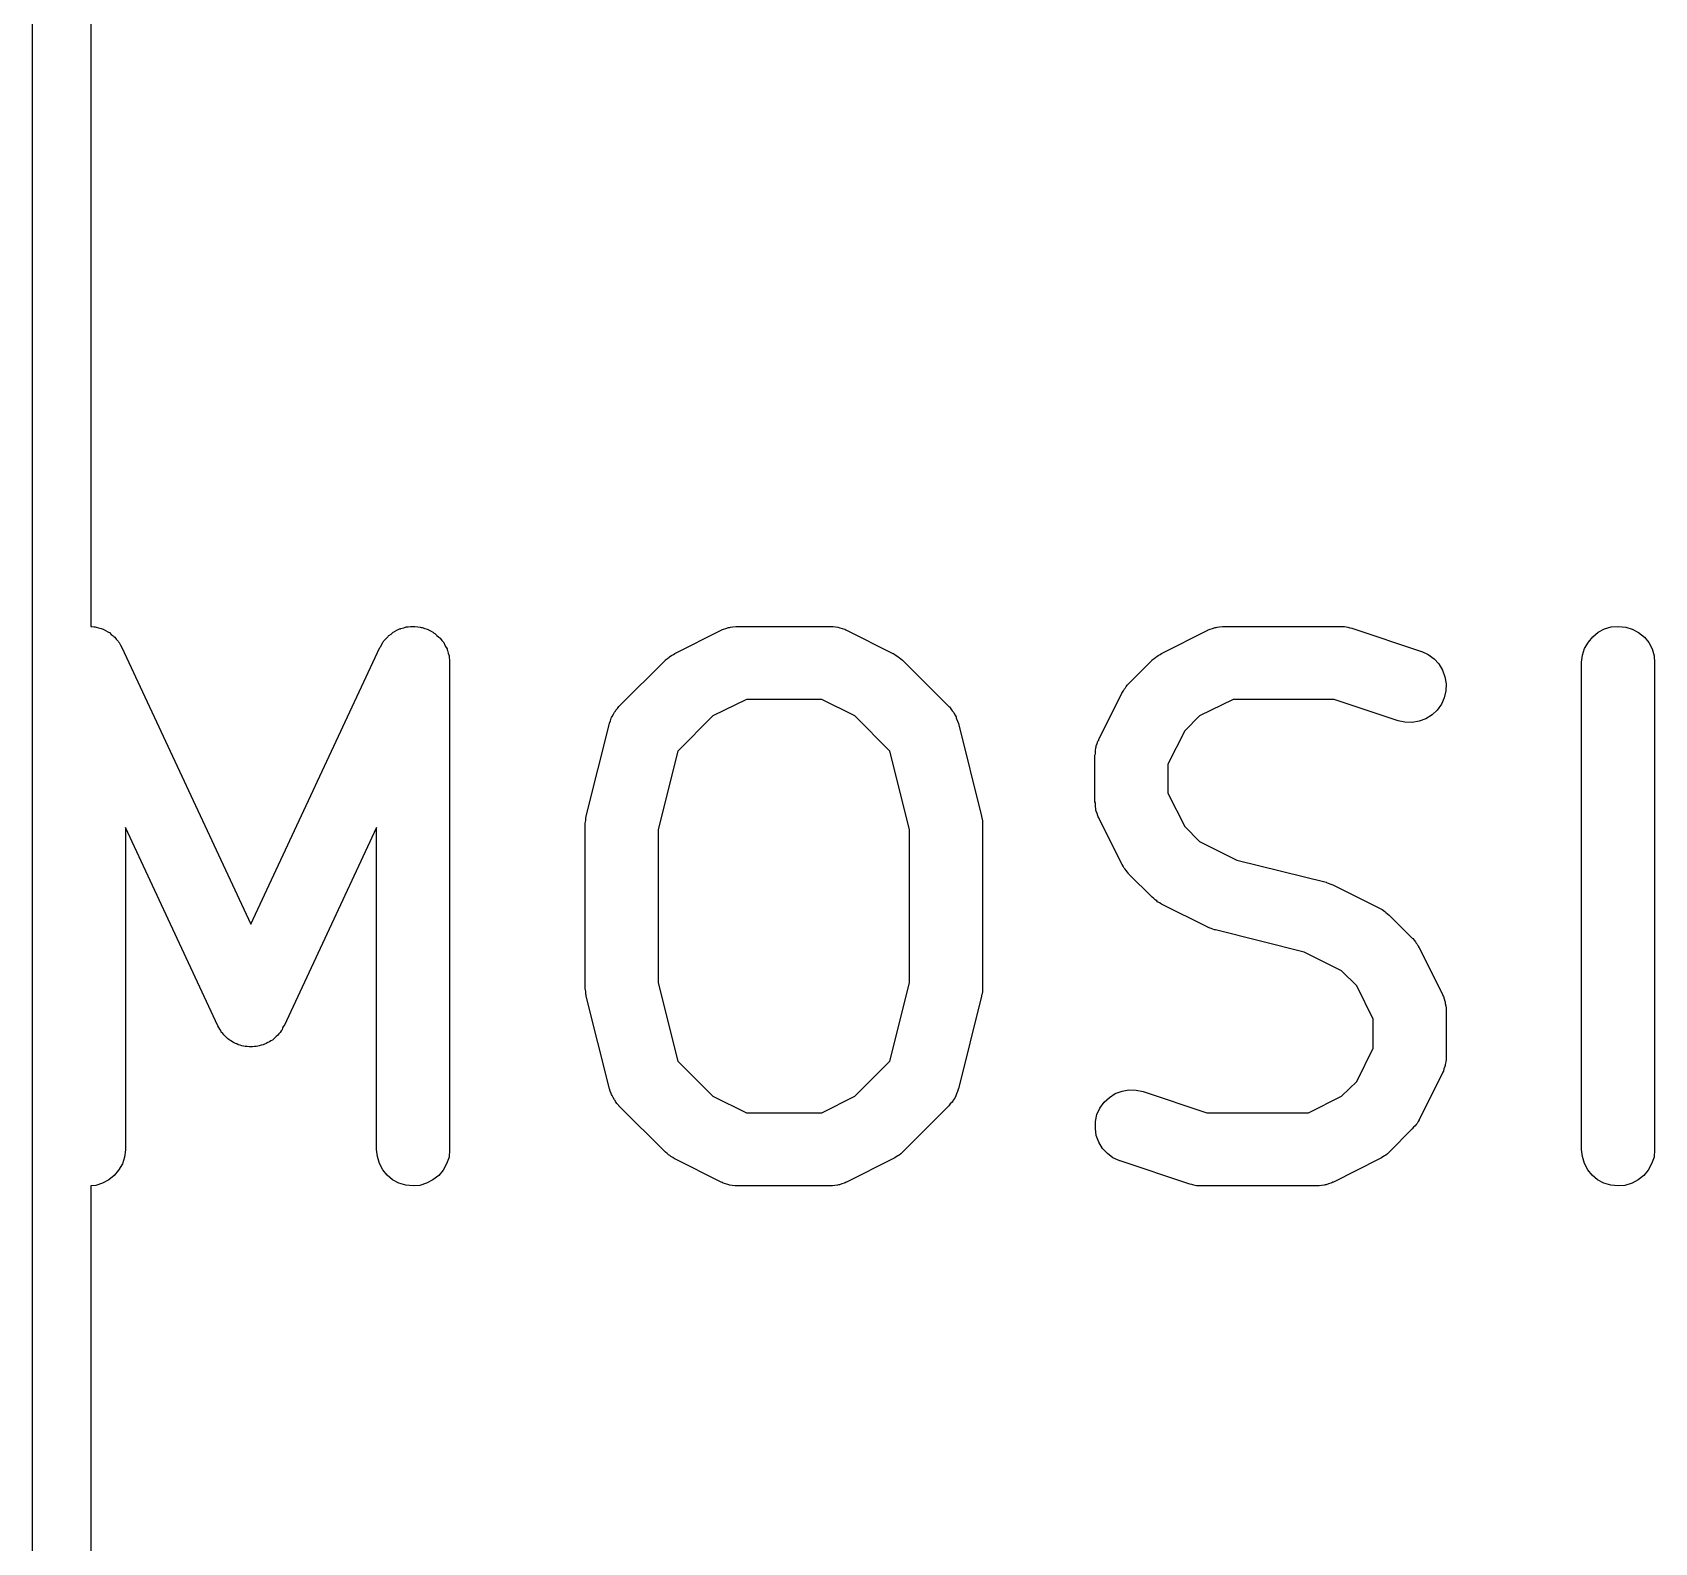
# Model space of a CAD drawing. Extents: x 107.4 to 137.1, y -83.6 to -60.4.
# Drawn here: x 133.695 to 137.028, y -77.206 to -74.103 of the extents above; entities that cross this region are included whole.
import ezdxf

# ---------------------------------------------------------------- set-up
doc = ezdxf.new("R2010")
doc.units = 0
doc.header["$MEASUREMENT"] = 0
doc.layers.add('BLACK', color=7, linetype='CONTINUOUS')

msp = doc.modelspace()

# ---------------------------------------------------------------- linework, layer by layer
at = {"layer": 'BLACK', "linetype": 'CONTINUOUS'}
for p, q in [((133.695, -82.155), (133.695, -61.555)), ((133.815, -71.1389), (133.815, -75.3238)), ((133.815, -75.3238), (133.817, -75.324)), ((133.817, -75.324), (133.822, -75.3243)), ((133.822, -75.3243), (133.824, -75.3247)), ((133.824, -75.3247), (133.826, -75.3249)), ((133.826, -75.3249), (133.831, -75.3266)), ((134.458, -75.3263), (134.463, -75.3247)), ((134.463, -75.3247), (134.465, -75.3246)), ((134.465, -75.3246), (134.467, -75.3241)), ((134.467, -75.3241), (134.472, -75.3239)), ((134.472, -75.3239), (134.478, -75.3234)), ((134.478, -75.3234), (134.479, -75.3236)), ((134.479, -75.3236), (134.481, -75.3235)), ((134.481, -75.3235), (134.487, -75.3243)), ((134.487, -75.3243), (134.492, -75.3249)), ((134.492, -75.3249), (134.494, -75.3254)), ((134.494, -75.3254), (134.496, -75.3257)), ((134.496, -75.3257), (134.501, -75.3276)), ((135.125, -75.3258), (135.127, -75.3254)), ((135.127, -75.3254), (135.129, -75.3248)), ((135.129, -75.3248), (135.134, -75.3243)), ((135.134, -75.3243), (135.14, -75.3235)), ((135.14, -75.3235), (135.142, -75.3236)), ((135.142, -75.3236), (135.144, -75.3234)), ((135.144, -75.3234), (135.334, -75.3234)), ((135.334, -75.3234), (135.335, -75.3234)), ((135.335, -75.3234), (135.338, -75.3236)), ((135.338, -75.3236), (135.34, -75.3236)), ((135.34, -75.3236), (135.345, -75.3244)), ((135.345, -75.3244), (135.35, -75.325)), ((135.35, -75.325), (135.352, -75.3257)), ((135.352, -75.3257), (135.354, -75.3261)), ((136.125, -75.3258), (136.127, -75.3254)), ((136.127, -75.3254), (136.129, -75.3248)), ((136.129, -75.3248), (136.134, -75.3243)), ((136.134, -75.3243), (136.14, -75.3235)), ((136.14, -75.3235), (136.142, -75.3236)), ((136.142, -75.3236), (136.144, -75.3234)), ((136.144, -75.3234), (136.382, -75.3234)), ((136.382, -75.3234), (136.383, -75.3234)), ((136.383, -75.3234), (136.387, -75.3239)), ((136.387, -75.3239), (136.391, -75.324)), ((136.391, -75.324), (136.394, -75.3247)), ((136.394, -75.3247), (136.398, -75.325)), ((136.398, -75.325), (136.402, -75.3263)), ((136.925, -75.3288), (136.939, -75.3247)), ((136.939, -75.3247), (136.954, -75.3234)), ((136.954, -75.3234), (136.969, -75.3249)), ((136.969, -75.3249), (136.982, -75.3292)), ((133.831, -75.3266), (133.836, -75.328)), ((133.836, -75.328), (133.838, -75.3287)), ((133.838, -75.3287), (133.84, -75.3292)), ((133.84, -75.3292), (133.845, -75.3319)), ((133.845, -75.3319), (133.85, -75.3344)), ((133.85, -75.3344), (133.851, -75.3354)), ((133.851, -75.3354), (133.853, -75.3362)), ((133.853, -75.3362), (133.857, -75.3398)), ((133.857, -75.3398), (133.861, -75.3432)), ((133.861, -75.3432), (133.862, -75.3444)), ((133.862, -75.3444), (133.864, -75.3455)), ((133.864, -75.3455), (133.867, -75.3499)), ((133.867, -75.3499), (133.871, -75.3541)), ((133.871, -75.3541), (133.872, -75.3555)), ((133.872, -75.3555), (133.873, -75.3569)), ((133.873, -75.3569), (133.876, -75.3618)), ((134.413, -75.3609), (134.415, -75.356)), ((134.415, -75.356), (134.416, -75.3547)), ((134.416, -75.3547), (134.417, -75.3532)), ((134.417, -75.3532), (134.421, -75.3491)), ((134.421, -75.3491), (134.425, -75.3448)), ((134.425, -75.3448), (134.426, -75.3437)), ((134.426, -75.3437), (134.427, -75.3425)), ((134.427, -75.3425), (134.432, -75.3391)), ((134.432, -75.3391), (134.436, -75.3356)), ((134.436, -75.3356), (134.438, -75.3348)), ((134.438, -75.3348), (134.439, -75.3338)), ((134.439, -75.3338), (134.444, -75.3314)), ((134.444, -75.3314), (134.449, -75.3288)), ((134.449, -75.3288), (134.451, -75.3284)), ((134.451, -75.3284), (134.452, -75.3276)), ((134.452, -75.3276), (134.458, -75.3263)), ((134.501, -75.3276), (134.506, -75.3292)), ((134.506, -75.3292), (134.508, -75.3301)), ((134.508, -75.3301), (134.509, -75.3306)), ((134.509, -75.3306), (134.514, -75.3335)), ((134.514, -75.3335), (134.519, -75.3362)), ((134.519, -75.3362), (134.52, -75.3373)), ((134.52, -75.3373), (134.522, -75.3382)), ((134.522, -75.3382), (134.526, -75.342)), ((134.526, -75.342), (134.53, -75.3455)), ((134.53, -75.3455), (134.532, -75.3469)), ((134.532, -75.3469), (134.533, -75.348)), ((134.533, -75.348), (134.536, -75.3525)), ((134.536, -75.3525), (134.54, -75.3569)), ((134.54, -75.3569), (134.541, -75.3584)), ((134.541, -75.3584), (134.542, -75.3598)), ((135.015, -75.3789), (135.11, -75.3313)), ((135.11, -75.3313), (135.111, -75.3308)), ((135.111, -75.3308), (135.113, -75.3301)), ((135.113, -75.3301), (135.115, -75.329)), ((135.115, -75.329), (135.12, -75.3276)), ((135.12, -75.3276), (135.125, -75.3258)), ((135.354, -75.3261), (135.359, -75.3279)), ((135.359, -75.3279), (135.364, -75.3294)), ((135.364, -75.3294), (135.366, -75.3305)), ((135.366, -75.3305), (135.368, -75.3313)), ((135.368, -75.3313), (135.463, -75.3789)), ((136.015, -75.3789), (136.11, -75.3313)), ((136.11, -75.3313), (136.111, -75.3308)), ((136.111, -75.3308), (136.113, -75.3301)), ((136.113, -75.3301), (136.115, -75.329)), ((136.115, -75.329), (136.12, -75.3276)), ((136.12, -75.3276), (136.125, -75.3258)), ((136.402, -75.3263), (136.406, -75.3272)), ((136.406, -75.3272), (136.549, -75.3748)), ((136.884, -75.3688), (136.892, -75.356)), ((136.892, -75.356), (136.901, -75.3448)), ((136.901, -75.3448), (136.912, -75.3356)), ((136.912, -75.3356), (136.925, -75.3288)), ((136.982, -75.3292), (136.995, -75.3362)), ((136.995, -75.3362), (137.007, -75.3455)), ((137.007, -75.3455), (137.016, -75.3569)), ((137.016, -75.3569), (137.023, -75.3698)), ((133.876, -75.3618), (133.879, -75.3667)), ((133.879, -75.3667), (134.144, -75.9353)), ((134.144, -75.9353), (134.409, -75.3667)), ((134.409, -75.3667), (134.41, -75.3657)), ((134.41, -75.3657), (134.413, -75.3609)), ((134.542, -75.3598), (134.544, -75.3649)), ((134.544, -75.3649), (134.547, -75.3698)), ((134.547, -75.3698), (134.547, -75.3714)), ((134.547, -75.3714), (134.548, -75.373)), ((134.548, -75.373), (134.549, -75.3784)), ((134.549, -75.3784), (134.551, -75.3838)), ((134.551, -75.3838), (134.551, -75.3855)), ((134.551, -75.3855), (134.551, -75.3872)), ((134.551, -75.3872), (134.552, -75.3928)), ((134.996, -75.3922), (135, -75.3896)), ((134.996, -75.393), (134.996, -75.3922)), ((135, -75.3896), (135.003, -75.3867)), ((135.003, -75.3867), (135.005, -75.385)), ((135.005, -75.385), (135.008, -75.3831)), ((135.008, -75.3831), (135.012, -75.3812)), ((135.012, -75.3812), (135.015, -75.3789)), ((135.463, -75.3789), (135.464, -75.3794)), ((135.464, -75.3794), (135.468, -75.3817)), ((135.468, -75.3817), (135.471, -75.3837)), ((135.471, -75.3837), (135.474, -75.3857)), ((135.474, -75.3857), (135.476, -75.3874)), ((135.476, -75.3874), (135.479, -75.3903)), ((135.479, -75.3903), (135.483, -75.393)), ((135.996, -75.3922), (136, -75.3896)), ((135.996, -75.393), (135.996, -75.3922)), ((136, -75.3896), (136.003, -75.3867)), ((136.003, -75.3867), (136.005, -75.385)), ((136.005, -75.385), (136.008, -75.3831)), ((136.008, -75.3831), (136.012, -75.3812)), ((136.012, -75.3812), (136.015, -75.3789)), ((136.549, -75.3748), (136.55, -75.3752)), ((136.55, -75.3752), (136.563, -75.3813)), ((136.563, -75.3813), (136.575, -75.3899)), ((136.575, -75.3899), (136.585, -75.4007)), ((136.878, -75.3973), (136.88, -75.3828)), ((136.88, -75.3828), (136.884, -75.3688)), ((137.023, -75.3698), (137.027, -75.3838)), ((137.027, -75.3838), (137.028, -75.3984)), ((134.552, -75.3928), (134.552, -75.3984)), ((134.552, -75.3984), (134.552, -76.3984)), ((134.9, -75.4882), (134.996, -75.393)), ((135.483, -75.393), (135.578, -75.4882)), ((135.948, -75.4406), (135.996, -75.393)), ((136.585, -75.4007), (136.592, -75.4132)), ((136.592, -75.4132), (136.597, -75.4269)), ((136.878, -75.3984), (136.878, -75.3973)), ((136.878, -76.3984), (136.878, -75.3984)), ((137.028, -75.3984), (137.028, -76.3984)), ((135.934, -75.4591), (135.937, -75.4556)), ((135.934, -75.4601), (135.934, -75.4591)), ((135.937, -75.4556), (135.939, -75.4519)), ((135.939, -75.4519), (135.941, -75.4495)), ((135.941, -75.4495), (135.942, -75.4469)), ((135.942, -75.4469), (135.945, -75.4438)), ((135.945, -75.4438), (135.948, -75.4406)), ((136.599, -75.456), (136.596, -75.4702)), ((136.597, -75.4269), (136.6, -75.4413)), ((136.6, -75.4413), (136.599, -75.456)), ((134.894, -75.4959), (134.897, -75.4921)), ((134.897, -75.4921), (134.9, -75.4882)), ((135.162, -75.4734), (135.093, -75.5076)), ((135.317, -75.4734), (135.162, -75.4734)), ((135.385, -75.5076), (135.317, -75.4734)), ((135.578, -75.4882), (135.579, -75.489)), ((135.579, -75.489), (135.582, -75.4929)), ((135.886, -75.5553), (135.934, -75.4601)), ((136.162, -75.4734), (136.093, -75.5076)), ((136.37, -75.4734), (136.162, -75.4734)), ((136.501, -75.5172), (136.37, -75.4734)), ((136.59, -75.4835), (136.581, -75.4954)), ((136.596, -75.4702), (136.59, -75.4835)), ((134.833, -75.7135), (134.881, -75.523)), ((134.881, -75.522), (134.883, -75.5173)), ((134.881, -75.523), (134.881, -75.522)), ((134.883, -75.5173), (134.884, -75.5124)), ((134.884, -75.5124), (134.885, -75.5104)), ((134.885, -75.5104), (134.886, -75.5083)), ((134.886, -75.5083), (134.889, -75.504)), ((134.889, -75.504), (134.891, -75.4995)), ((134.891, -75.4995), (134.893, -75.4978)), ((134.893, -75.4978), (134.894, -75.4959)), ((135.093, -75.5076), (135.021, -75.5796)), ((135.457, -75.5796), (135.385, -75.5076)), ((135.582, -75.4929), (135.585, -75.4967)), ((135.585, -75.4967), (135.586, -75.4986)), ((135.586, -75.4986), (135.588, -75.5004)), ((135.588, -75.5004), (135.59, -75.5049)), ((135.59, -75.5049), (135.593, -75.5093)), ((135.593, -75.5093), (135.593, -75.5114)), ((135.593, -75.5114), (135.594, -75.5134)), ((135.594, -75.5134), (135.596, -75.5183)), ((135.596, -75.5183), (135.598, -75.523)), ((135.598, -75.523), (135.645, -75.7135)), ((136.093, -75.5076), (136.063, -75.538)), ((136.515, -75.5204), (136.501, -75.5172)), ((136.53, -75.5208), (136.515, -75.5204)), ((136.544, -75.5184), (136.53, -75.5208)), ((136.558, -75.5132), (136.544, -75.5184)), ((136.571, -75.5054), (136.558, -75.5132)), ((136.581, -75.4954), (136.571, -75.5054)), ((135.884, -75.5593), (135.886, -75.5574)), ((135.886, -75.5574), (135.886, -75.5553)), ((136.063, -75.538), (136.028, -75.6066)), ((135.021, -75.5796), (134.981, -75.7409)), ((135.497, -75.7409), (135.457, -75.5796)), ((135.878, -75.5878), (135.879, -75.5856)), ((135.878, -75.5889), (135.878, -75.5878)), ((135.878, -75.6841), (135.878, -75.5889)), ((135.879, -75.5784), (135.88, -75.5733)), ((135.879, -75.5834), (135.879, -75.5784)), ((135.879, -75.5856), (135.879, -75.5834)), ((135.88, -75.5733), (135.881, -75.5712)), ((135.881, -75.569), (135.883, -75.5642)), ((135.881, -75.5712), (135.881, -75.569)), ((135.883, -75.5642), (135.884, -75.5593)), ((136.028, -75.6066), (136.028, -75.6664)), ((135.879, -75.6863), (135.878, -75.6841)), ((135.879, -75.6885), (135.879, -75.6863)), ((135.879, -75.6936), (135.879, -75.6885)), ((136.028, -75.6664), (136.063, -75.7349)), ((134.831, -75.728), (134.832, -75.7221)), ((134.832, -75.7161), (134.833, -75.7148)), ((134.832, -75.7221), (134.832, -75.7161)), ((134.833, -75.7148), (134.833, -75.7135)), ((135.645, -75.7135), (135.645, -75.7145)), ((135.645, -75.7145), (135.646, -75.7159)), ((135.646, -75.7159), (135.646, -75.7171)), ((135.646, -75.7171), (135.647, -75.7231)), ((135.647, -75.7231), (135.647, -75.729)), ((135.88, -75.6987), (135.879, -75.6936)), ((135.88, -75.7008), (135.88, -75.6987)), ((135.881, -75.703), (135.88, -75.7008)), ((135.883, -75.7078), (135.881, -75.703)), ((135.884, -75.7127), (135.883, -75.7078)), ((135.885, -75.7146), (135.884, -75.7127)), ((135.886, -75.7167), (135.885, -75.7146)), ((135.886, -75.7176), (135.886, -75.7167)), ((135.934, -75.8129), (135.886, -75.7176)), ((134.076, -76.1444), (133.886, -75.7364)), ((133.886, -75.7364), (133.886, -76.3984)), ((134.402, -75.7364), (134.212, -76.1444)), ((134.402, -76.3984), (134.402, -75.7364)), ((134.831, -75.7293), (134.831, -75.728)), ((134.831, -75.7307), (134.831, -75.7293)), ((134.831, -75.7317), (134.831, -75.7307)), ((134.831, -76.065), (134.831, -75.7317)), ((134.981, -75.7409), (134.981, -76.0558)), ((135.497, -76.0558), (135.497, -75.7409)), ((135.647, -75.729), (135.647, -75.7304)), ((135.647, -75.7304), (135.647, -75.7317)), ((135.647, -75.7317), (135.647, -76.065)), ((136.063, -75.7349), (136.093, -75.7653)), ((136.093, -75.7653), (136.17, -75.8038)), ((135.936, -75.8164), (135.934, -75.8129)), ((135.938, -75.8202), (135.936, -75.8164)), ((135.94, -75.8226), (135.938, -75.8202)), ((135.942, -75.8253), (135.94, -75.8226)), ((135.945, -75.8283), (135.942, -75.8253)), ((136.17, -75.8038), (136.353, -75.8494)), ((135.947, -75.8316), (135.945, -75.8283)), ((135.948, -75.8324), (135.947, -75.8316)), ((135.996, -75.88), (135.948, -75.8324)), ((136.353, -75.8494), (136.354, -75.8497)), ((136.354, -75.8497), (136.354, -75.8498)), ((136.354, -75.8498), (136.354, -75.8499)), ((136.354, -75.8499), (136.361, -75.8524)), ((136.361, -75.8524), (136.367, -75.8548)), ((136.367, -75.8548), (136.368, -75.855)), ((136.368, -75.855), (136.368, -75.8551)), ((136.368, -75.8551), (136.463, -75.9027)), ((135.999, -75.8827), (135.996, -75.88)), ((136.002, -75.8856), (135.999, -75.8827)), ((136.005, -75.8873), (136.002, -75.8856)), ((136.007, -75.8893), (136.005, -75.8873)), ((136.011, -75.8913), (136.007, -75.8893)), ((136.014, -75.8936), (136.011, -75.8913)), ((136.015, -75.894), (136.014, -75.8936)), ((136.11, -75.9417), (136.015, -75.894)), ((136.463, -75.9027), (136.464, -75.9032)), ((136.464, -75.9032), (136.468, -75.9055)), ((136.468, -75.9055), (136.471, -75.9075)), ((136.471, -75.9075), (136.474, -75.9095)), ((136.474, -75.9095), (136.476, -75.9112)), ((136.476, -75.9112), (136.479, -75.9141)), ((136.479, -75.9141), (136.483, -75.9168)), ((136.483, -75.9168), (136.53, -75.9644)), ((136.111, -75.9418), (136.11, -75.9417)), ((136.111, -75.942), (136.111, -75.9418)), ((136.117, -75.9444), (136.111, -75.942)), ((136.124, -75.9469), (136.117, -75.9444)), ((136.124, -75.947), (136.124, -75.9469)), ((136.125, -75.9471), (136.124, -75.947)), ((136.126, -75.9473), (136.125, -75.9471)), ((136.308, -75.993), (136.126, -75.9473)), ((136.53, -75.9644), (136.531, -75.9651)), ((136.531, -75.9651), (136.534, -75.9684)), ((136.534, -75.9684), (136.537, -75.9715)), ((136.537, -75.9715), (136.538, -75.9741)), ((136.538, -75.9741), (136.54, -75.9766)), ((136.54, -75.9766), (136.542, -75.9803)), ((136.542, -75.9803), (136.544, -75.9839)), ((136.544, -75.9839), (136.592, -76.0791)), ((136.385, -76.0314), (136.308, -75.993)), ((134.981, -76.0558), (135.021, -76.2172)), ((135.457, -76.2172), (135.497, -76.0558)), ((136.416, -76.0619), (136.385, -76.0314)), ((134.831, -76.0664), (134.831, -76.065)), ((134.831, -76.0677), (134.831, -76.0664)), ((134.832, -76.0736), (134.831, -76.0677)), ((134.832, -76.0796), (134.832, -76.0736)), ((134.833, -76.0809), (134.832, -76.0796)), ((134.833, -76.0822), (134.833, -76.0809)), ((134.833, -76.0832), (134.833, -76.0822)), ((134.881, -76.2737), (134.833, -76.0832)), ((135.645, -76.0832), (135.598, -76.2737)), ((135.646, -76.0806), (135.645, -76.0819)), ((135.645, -76.0819), (135.645, -76.0832)), ((135.647, -76.0747), (135.646, -76.0806)), ((135.647, -76.065), (135.647, -76.0661)), ((135.647, -76.0661), (135.647, -76.0674)), ((135.647, -76.0674), (135.647, -76.0688)), ((135.647, -76.0688), (135.647, -76.0747)), ((136.45, -76.1304), (136.416, -76.0619)), ((136.592, -76.0791), (136.592, -76.0801)), ((136.592, -76.0801), (136.593, -76.0821)), ((136.593, -76.0821), (136.594, -76.0841)), ((136.594, -76.0841), (136.596, -76.089)), ((136.596, -76.089), (136.597, -76.0938)), ((136.597, -76.0938), (136.598, -76.096)), ((136.598, -76.096), (136.598, -76.0981)), ((136.598, -76.0981), (136.599, -76.1032)), ((136.599, -76.1032), (136.6, -76.1083)), ((136.6, -76.1083), (136.6, -76.1105)), ((136.6, -76.1105), (136.6, -76.1127)), ((136.6, -76.1127), (136.6, -76.2079)), ((134.078, -76.1477), (134.076, -76.1444)), ((134.08, -76.1513), (134.078, -76.1477)), ((134.082, -76.154), (134.08, -76.1513)), ((134.083, -76.157), (134.082, -76.154)), ((134.086, -76.1599), (134.083, -76.157)), ((134.204, -76.1578), (134.201, -76.1607)), ((134.206, -76.1549), (134.204, -76.1578)), ((134.208, -76.1522), (134.206, -76.1549)), ((134.209, -76.1487), (134.208, -76.1522)), ((134.211, -76.1453), (134.209, -76.1487)), ((134.212, -76.1444), (134.211, -76.1453)), ((136.45, -76.1902), (136.45, -76.1304)), ((134.088, -76.163), (134.086, -76.1599)), ((134.091, -76.1653), (134.088, -76.163)), ((134.093, -76.1679), (134.091, -76.1653)), ((134.096, -76.1702), (134.093, -76.1679)), ((134.099, -76.1729), (134.096, -76.1702)), ((134.102, -76.1746), (134.099, -76.1729)), ((134.105, -76.1767), (134.102, -76.1746)), ((134.108, -76.1784), (134.105, -76.1767)), ((134.112, -76.1804), (134.108, -76.1784)), ((134.115, -76.1816), (134.112, -76.1804)), ((134.118, -76.1831), (134.115, -76.1816)), ((134.122, -76.184), (134.118, -76.1831)), ((134.125, -76.1854), (134.122, -76.184)), ((134.129, -76.1859), (134.125, -76.1854)), ((134.132, -76.1867), (134.129, -76.1859)), ((134.136, -76.187), (134.132, -76.1867)), ((134.14, -76.1876), (134.136, -76.187)), ((134.143, -76.1874), (134.14, -76.1876)), ((134.147, -76.1876), (134.143, -76.1874)), ((134.151, -76.1871), (134.147, -76.1876)), ((134.155, -76.1869), (134.151, -76.1871)), ((134.158, -76.1861), (134.155, -76.1869)), ((134.161, -76.1856), (134.158, -76.1861)), ((134.165, -76.1843), (134.161, -76.1856)), ((134.169, -76.1834), (134.165, -76.1843)), ((134.172, -76.182), (134.169, -76.1834)), ((134.175, -76.1808), (134.172, -76.182)), ((134.179, -76.1789), (134.175, -76.1808)), ((134.182, -76.1772), (134.179, -76.1789)), ((134.185, -76.1752), (134.182, -76.1772)), ((134.188, -76.1735), (134.185, -76.1752)), ((134.191, -76.1709), (134.188, -76.1735)), ((134.194, -76.1686), (134.191, -76.1709)), ((134.196, -76.1661), (134.194, -76.1686)), ((134.199, -76.1638), (134.196, -76.1661)), ((134.201, -76.1607), (134.199, -76.1638)), ((136.416, -76.2587), (136.45, -76.1902)), ((135.021, -76.2172), (135.093, -76.2891)), ((135.385, -76.2891), (135.457, -76.2172)), ((136.598, -76.2256), (136.597, -76.2278)), ((136.599, -76.2184), (136.598, -76.2235)), ((136.598, -76.2235), (136.598, -76.2256)), ((136.6, -76.2134), (136.599, -76.2184)), ((136.6, -76.2079), (136.6, -76.209)), ((136.6, -76.209), (136.6, -76.2111)), ((136.6, -76.2111), (136.6, -76.2134)), ((136.385, -76.2891), (136.416, -76.2587)), ((136.592, -76.2414), (136.544, -76.3367)), ((136.593, -76.2394), (136.592, -76.2414)), ((136.594, -76.2374), (136.593, -76.2394)), ((136.595, -76.2326), (136.594, -76.2374)), ((136.597, -76.2278), (136.595, -76.2326)), ((134.882, -76.2785), (134.881, -76.2737)), ((134.884, -76.2834), (134.882, -76.2785)), ((134.885, -76.2854), (134.884, -76.2834)), ((134.886, -76.2875), (134.885, -76.2854)), ((134.888, -76.2919), (134.886, -76.2875)), ((134.891, -76.2964), (134.888, -76.2919)), ((135.093, -76.2891), (135.162, -76.3234)), ((135.317, -76.3234), (135.385, -76.2891)), ((135.592, -76.2884), (135.59, -76.2928)), ((135.593, -76.2863), (135.592, -76.2884)), ((135.594, -76.2843), (135.593, -76.2863)), ((135.596, -76.2795), (135.594, -76.2843)), ((135.597, -76.2747), (135.596, -76.2795)), ((135.598, -76.2737), (135.597, -76.2747)), ((135.897, -76.3013), (135.908, -76.2913)), ((135.908, -76.2913), (135.92, -76.2836)), ((135.92, -76.2836), (135.934, -76.2784)), ((135.934, -76.2784), (135.948, -76.2759)), ((135.948, -76.2759), (135.963, -76.2764)), ((135.963, -76.2764), (135.977, -76.2796)), ((135.977, -76.2796), (136.108, -76.3234)), ((136.317, -76.3234), (136.385, -76.2891)), ((134.892, -76.2981), (134.891, -76.2964)), ((134.893, -76.3001), (134.892, -76.2981)), ((134.896, -76.3038), (134.893, -76.3001)), ((134.9, -76.3078), (134.896, -76.3038)), ((134.9, -76.3086), (134.9, -76.3078)), ((134.996, -76.4038), (134.9, -76.3086)), ((135.162, -76.3234), (135.317, -76.3234)), ((135.578, -76.3086), (135.483, -76.4038)), ((135.581, -76.3046), (135.578, -76.3086)), ((135.585, -76.3009), (135.581, -76.3046)), ((135.586, -76.299), (135.585, -76.3009)), ((135.587, -76.2972), (135.586, -76.299)), ((135.59, -76.2928), (135.587, -76.2972)), ((135.882, -76.3265), (135.888, -76.3132)), ((135.888, -76.3132), (135.897, -76.3013)), ((136.108, -76.3234), (136.317, -76.3234)), ((135.879, -76.3408), (135.882, -76.3265)), ((135.879, -76.3554), (135.879, -76.3408)), ((135.881, -76.3699), (135.879, -76.3554)), ((136.53, -76.3562), (136.483, -76.4038)), ((136.533, -76.3529), (136.53, -76.3562)), ((136.536, -76.3499), (136.533, -76.3529)), ((136.538, -76.3473), (136.536, -76.3499)), ((136.54, -76.3449), (136.538, -76.3473)), ((136.542, -76.3412), (136.54, -76.3449)), ((136.544, -76.3376), (136.542, -76.3412)), ((136.544, -76.3367), (136.544, -76.3376)), ((135.886, -76.3836), (135.881, -76.3699)), ((135.894, -76.3961), (135.886, -76.3836)), ((133.884, -76.414), (133.88, -76.4279)), ((133.886, -76.3994), (133.884, -76.414)), ((133.886, -76.3984), (133.886, -76.3994)), ((134.404, -76.4129), (134.402, -76.3984)), ((134.408, -76.427), (134.404, -76.4129)), ((134.551, -76.414), (134.546, -76.4279)), ((134.552, -76.3994), (134.551, -76.414)), ((134.552, -76.3984), (134.552, -76.3994)), ((134.999, -76.4065), (134.996, -76.4038)), ((135.002, -76.4094), (134.999, -76.4065)), ((135.005, -76.4111), (135.002, -76.4094)), ((135.007, -76.4131), (135.005, -76.4111)), ((135.011, -76.4151), (135.007, -76.4131)), ((135.014, -76.4174), (135.011, -76.4151)), ((135.015, -76.4178), (135.014, -76.4174)), ((135.11, -76.4655), (135.015, -76.4178)), ((135.463, -76.4178), (135.368, -76.4655)), ((135.467, -76.4156), (135.463, -76.4178)), ((135.47, -76.4137), (135.467, -76.4156)), ((135.473, -76.4117), (135.47, -76.4137)), ((135.476, -76.4101), (135.473, -76.4117)), ((135.479, -76.4072), (135.476, -76.4101)), ((135.482, -76.4045), (135.479, -76.4072)), ((135.483, -76.4038), (135.482, -76.4045)), ((135.904, -76.4068), (135.894, -76.3961)), ((135.915, -76.4154), (135.904, -76.4068)), ((135.929, -76.4216), (135.915, -76.4154)), ((135.93, -76.4219), (135.929, -76.4216)), ((136.073, -76.4695), (135.93, -76.4219)), ((136.463, -76.4178), (136.368, -76.4655)), ((136.467, -76.4156), (136.463, -76.4178)), ((136.47, -76.4137), (136.467, -76.4156)), ((136.473, -76.4117), (136.47, -76.4137)), ((136.476, -76.4101), (136.473, -76.4117)), ((136.479, -76.4072), (136.476, -76.4101)), ((136.482, -76.4045), (136.479, -76.4072)), ((136.483, -76.4038), (136.482, -76.4045)), ((136.88, -76.4129), (136.878, -76.3984)), ((136.884, -76.427), (136.88, -76.4129)), ((137.027, -76.414), (137.022, -76.4279)), ((137.028, -76.3994), (137.027, -76.414)), ((137.028, -76.3984), (137.028, -76.3994)), ((133.863, -76.452), (133.852, -76.4611)), ((133.872, -76.4408), (133.863, -76.452)), ((133.88, -76.4279), (133.872, -76.4408)), ((134.415, -76.4399), (134.408, -76.427)), ((134.424, -76.4512), (134.415, -76.4399)), ((134.435, -76.4606), (134.424, -76.4512)), ((134.53, -76.452), (134.518, -76.4611)), ((134.539, -76.4408), (134.53, -76.452)), ((134.546, -76.4279), (134.539, -76.4408)), ((136.891, -76.4399), (136.884, -76.427)), ((136.9, -76.4512), (136.891, -76.4399)), ((136.911, -76.4606), (136.9, -76.4512)), ((137.006, -76.452), (136.994, -76.4611)), ((137.015, -76.4408), (137.006, -76.452)), ((137.022, -76.4279), (137.015, -76.4408)), ((133.825, -76.4721), (133.815, -76.4729)), ((133.815, -76.4729), (133.815, -82.2121)), ((133.839, -76.4679), (133.825, -76.4721)), ((133.852, -76.4611), (133.839, -76.4679)), ((134.448, -76.4675), (134.435, -76.4606)), ((134.462, -76.4718), (134.448, -76.4675)), ((134.477, -76.4734), (134.462, -76.4718)), ((134.491, -76.4721), (134.477, -76.4734)), ((134.505, -76.4679), (134.491, -76.4721)), ((134.518, -76.4611), (134.505, -76.4679)), ((135.112, -76.4663), (135.11, -76.4655)), ((135.114, -76.4673), (135.112, -76.4663)), ((135.119, -76.4689), (135.114, -76.4673)), ((135.124, -76.4707), (135.119, -76.4689)), ((135.126, -76.4711), (135.124, -76.4707)), ((135.128, -76.4717), (135.126, -76.4711)), ((135.133, -76.4723), (135.128, -76.4717)), ((135.138, -76.4732), (135.133, -76.4723)), ((135.141, -76.4731), (135.138, -76.4732)), ((135.143, -76.4734), (135.141, -76.4731)), ((135.144, -76.4734), (135.143, -76.4734)), ((135.334, -76.4734), (135.144, -76.4734)), ((135.337, -76.4732), (135.334, -76.4734)), ((135.339, -76.4733), (135.337, -76.4732)), ((135.344, -76.4725), (135.339, -76.4733)), ((135.349, -76.472), (135.344, -76.4725)), ((135.351, -76.4713), (135.349, -76.472)), ((135.353, -76.471), (135.351, -76.4713)), ((135.358, -76.4692), (135.353, -76.471)), ((135.363, -76.4677), (135.358, -76.4692)), ((135.365, -76.4667), (135.363, -76.4677)), ((135.367, -76.4659), (135.365, -76.4667)), ((135.368, -76.4655), (135.367, -76.4659)), ((136.077, -76.4705), (136.073, -76.4695)), ((136.081, -76.4717), (136.077, -76.4705)), ((136.084, -76.4721), (136.081, -76.4717)), ((136.087, -76.4728), (136.084, -76.4721)), ((136.091, -76.4729), (136.087, -76.4728)), ((136.095, -76.4734), (136.091, -76.4729)), ((136.096, -76.4734), (136.095, -76.4734)), ((136.334, -76.4734), (136.096, -76.4734)), ((136.337, -76.4732), (136.334, -76.4734)), ((136.339, -76.4733), (136.337, -76.4732)), ((136.344, -76.4725), (136.339, -76.4733)), ((136.349, -76.472), (136.344, -76.4725)), ((136.351, -76.4713), (136.349, -76.472)), ((136.353, -76.471), (136.351, -76.4713)), ((136.358, -76.4692), (136.353, -76.471)), ((136.363, -76.4677), (136.358, -76.4692)), ((136.365, -76.4667), (136.363, -76.4677)), ((136.367, -76.4659), (136.365, -76.4667)), ((136.368, -76.4655), (136.367, -76.4659)), ((136.924, -76.4675), (136.911, -76.4606)), ((136.938, -76.4718), (136.924, -76.4675)), ((136.953, -76.4734), (136.938, -76.4718)), ((136.967, -76.4721), (136.953, -76.4734)), ((136.982, -76.4679), (136.967, -76.4721)), ((136.994, -76.4611), (136.982, -76.4679))]:
    msp.add_line(p, q, dxfattribs=at)

doc.saveas('drawing.dxf')
